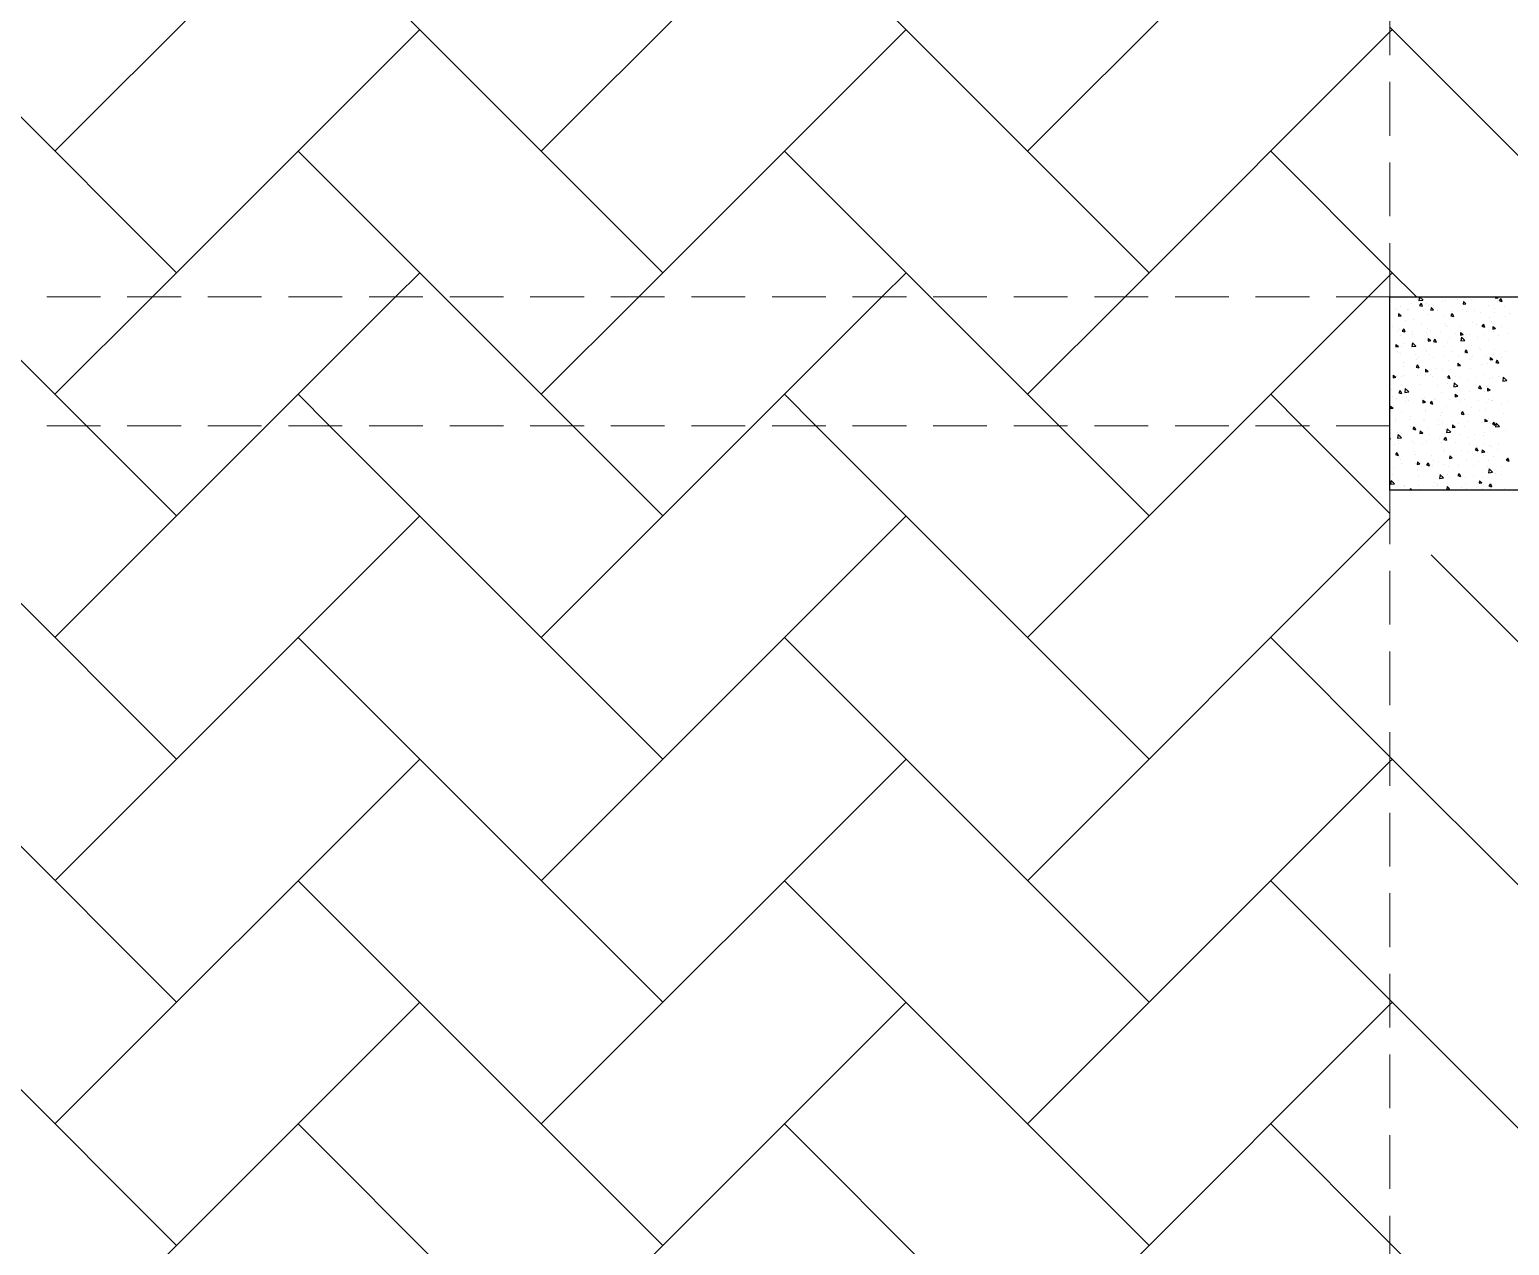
# Model space of a CAD drawing. Header units: millimetres. Extents: x 331487 to 517269, y 198509 to 399936.
# Drawn here: x 401000 to 404443, y 370437 to 373266 of the extents above; entities that cross this region are included whole.
import ezdxf

# ---------------------------------------------------------------- set-up
doc = ezdxf.new("R2010")
doc.units = ezdxf.units.MM
doc.header["$MEASUREMENT"] = 0
doc.linetypes.add('DASHED2', pattern=[0.375, 0.25, -0.125])
doc.layers.add('BEAM', color=1, linetype='Continuous', lineweight=5)
doc.layers.add('COLUMN', color=6, linetype='Continuous')

msp = doc.modelspace()

# ---------------------------------------------------------------- linework, layer by layer
at = {"layer": 'BEAM', "linetype": 'DASHED2', "ltscale": 500}
for p, q in [((404165.1, 372644), (404165.1, 375027.4)), ((399165.1, 372644), (404165.1, 372644)), ((399165.1, 372344), (404165.1, 372344)), ((404165.1, 372194), (404165.1, 368299))]:
    msp.add_line(p, q, dxfattribs=at)
at = {"layer": 'BEAM', "color": 253, "linetype": 'Continuous', "ltscale": 750}
for p, q in [((401059.4, 372983), (401907.9, 373831.5)), ((402190.8, 372983), (403039.3, 373831.5)), ((403322.2, 372983), (404165.1, 373825.9)), ((401342.3, 372700.1), (400493.7, 373548.7)), ((402473.6, 372700.1), (401625.1, 373548.7)), ((403605, 372700.1), (402756.5, 373548.7)), ((401286.2, 372644), (401907.9, 373265.8)), ((402417.5, 372644), (403039.3, 373265.8)), ((403548.9, 372644), (404165.1, 373260.3)), ((404465.1, 372971.4), (404165.1, 373271.4)), ((404165.1, 373260.3), (404170.7, 373265.8)), ((401964, 372644), (401625.1, 372983)), ((403095.4, 372644), (402756.5, 372983)), ((404165.1, 372705.7), (403887.8, 372983)), ((401851.8, 372644), (401907.9, 372700.1)), ((402983.2, 372644), (403039.3, 372700.1)), ((404226.8, 372644), (404165.1, 372705.7)), ((404165.1, 372694.6), (404170.7, 372700.1)), ((404114.6, 372644), (404165.1, 372694.6)), ((401132.7, 372344), (400832.7, 372644)), ((401059.4, 372417.3), (401286.2, 372644)), ((401551.8, 372344), (401851.8, 372644)), ((402264, 372344), (401964, 372644)), ((402190.8, 372417.3), (402417.5, 372644)), ((402683.2, 372344), (402983.2, 372644)), ((403395.4, 372344), (403095.4, 372644)), ((403322.2, 372417.3), (403548.9, 372644)), ((403814.6, 372344), (404114.6, 372644)), ((401698.4, 372344), (401625.1, 372417.3)), ((402829.7, 372344), (402756.5, 372417.3)), ((403961.1, 372344), (403887.8, 372417.3)), ((401342.3, 371568.8), (400567, 372344)), ((401059.4, 371851.6), (401551.8, 372344)), ((401342.3, 372134.4), (401132.7, 372344)), ((402473.6, 371568.8), (401698.4, 372344)), ((402190.8, 371851.6), (402683.2, 372344)), ((402473.6, 372134.4), (402264, 372344)), ((403605, 371568.8), (402829.7, 372344)), ((403322.2, 371851.6), (403814.6, 372344)), ((403605, 372134.4), (403395.4, 372344)), ((404165.1, 372140), (403961.1, 372344)), ((401059.4, 371285.9), (401907.9, 372134.4)), ((402190.8, 371285.9), (403039.3, 372134.4)), ((403322.2, 371285.9), (404165.1, 372128.9)), ((404465.1, 371840), (404261.1, 372044)), ((401342.3, 371003.1), (400493.7, 371851.6)), ((402473.6, 371003.1), (401625.1, 371851.6)), ((403605, 371003.1), (402756.5, 371851.6)), ((404165.1, 371574.3), (403887.8, 371851.6)), ((401059.4, 370720.2), (401907.9, 371568.8)), ((402190.8, 370720.2), (403039.3, 371568.8)), ((403322.2, 370720.2), (404165.1, 371563.2)), ((404465.1, 371274.3), (404165.1, 371574.3)), ((404165.1, 371563.2), (404170.7, 371568.8)), ((401342.3, 370437.4), (400493.7, 371285.9)), ((402473.6, 370437.4), (401625.1, 371285.9)), ((403605, 370437.4), (402756.5, 371285.9)), ((404165.1, 371008.6), (403887.8, 371285.9)), ((401266.4, 370361.5), (401907.9, 371003.1)), ((402397.8, 370361.5), (403039.3, 371003.1)), ((403529.1, 370361.5), (404165.1, 370997.5)), ((404465.1, 370708.6), (404165.1, 371008.6)), ((404165.1, 370997.5), (404170.7, 371003.1)), ((401983.8, 370361.5), (401625.1, 370720.2)), ((403115.2, 370361.5), (402756.5, 370720.2)), ((404165.1, 370442.9), (403887.8, 370720.2)), ((404465.1, 370142.9), (404165.1, 370442.9))]:
    msp.add_line(p, q, dxfattribs=at)
at = {"layer": 'COLUMN'}
for p, q in [((404165.1, 372194), (404165.1, 372644)), ((404165.1, 372644), (404465.1, 372644)), ((404465.1, 372194), (404165.1, 372194))]:
    msp.add_line(p, q, dxfattribs=at)
at = {"layer": 'COLUMN', "color": 2, "linetype": 'Continuous'}
for p, q in [((404203.3, 372642.8), (404203.3, 372642.8)), ((404214.6, 372629.2), (404214.6, 372629.2)), ((404228.7, 372638.3), (404228.7, 372638.3)), ((404233.8, 372644), (404232.4, 372635.2)), ((404232.4, 372635.2), (404241.9, 372636.3)), ((404233.9, 372644), (404242, 372636.3)), ((404237.5, 372629.3), (404234.1, 372624.3)), ((404237.5, 372629.3), (404240.1, 372622.3)), ((404288.3, 372634.2), (404288.3, 372634.2)), ((404294, 372635.8), (404294, 372635.8)), ((404321.3, 372638.5), (404321.3, 372638.5)), ((404335.8, 372632.9), (404335.3, 372626.9)), ((404335.8, 372632.9), (404341.5, 372628.1)), ((404355.3, 372638), (404355.3, 372638)), ((404358.6, 372637.4), (404358.6, 372637.4)), ((404410.8, 372644), (404410.5, 372640.8)), ((404410.5, 372640.8), (404416.7, 372642)), ((404414.3, 372644), (404416.7, 372642)), ((404415, 372633.9), (404415, 372633.9)), ((404422.7, 372640.3), (404419.4, 372635.3)), ((404419.4, 372635.3), (404425.4, 372633.3)), ((404422.7, 372640.3), (404425.4, 372633.3)), ((404175.9, 372615.6), (404175.9, 372615.6)), ((404180.1, 372617.7), (404180.1, 372617.7)), ((404185.3, 372605.2), (404184.8, 372599.2)), ((404184.8, 372599.2), (404191.1, 372600.3)), ((404185.3, 372605.2), (404191.1, 372600.3)), ((404189.8, 372621.7), (404189.8, 372621.7)), ((404206.7, 372614.4), (404206.7, 372614.4)), ((404209.2, 372614.4), (404209.2, 372614.4)), ((404234.1, 372624.3), (404240.1, 372622.3)), ((404242.5, 372613.2), (404242.5, 372613.2)), ((404250.7, 372628), (404250.7, 372628)), ((404254, 372602.9), (404254, 372602.9)), ((404254.4, 372623.4), (404254.4, 372623.4)), ((404260.6, 372619), (404260, 372613.1)), ((404260, 372613.1), (404266.3, 372614.2)), ((404260.6, 372619), (404266.3, 372614.2)), ((404275.8, 372612), (404275.8, 372612)), ((404290.2, 372601.6), (404290.2, 372601.6)), ((404305.2, 372603.5), (404305.2, 372603.5)), ((404310, 372605), (404306.6, 372600)), ((404306.6, 372600), (404312.7, 372598)), ((404309.1, 372610.8), (404309.1, 372610.8)), ((404310, 372605), (404312.7, 372598)), ((404333.3, 372614.1), (404333.3, 372614.1)), ((404335.2, 372626.9), (404341.5, 372628.1)), ((404342.4, 372609.5), (404342.4, 372609.5)), ((404360.8, 372612.2), (404360.8, 372612.2)), ((404375.7, 372608.3), (404375.7, 372608.3)), ((404395.2, 372623.8), (404395.2, 372623.8)), ((404396, 372596.4), (404396, 372596.4)), ((404409, 372607.1), (404409, 372607.1)), ((404409.4, 372617.5), (404409.4, 372617.5)), ((404431.4, 372622.5), (404431.4, 372622.5)), ((404434.6, 372597.4), (404434.6, 372597.4)), ((404442.2, 372605.9), (404442.2, 372605.9)), ((404171.7, 372576.2), (404171.7, 372576.2)), ((404183.4, 372563.7), (404183.4, 372563.7)), ((404187.6, 372568.4), (404187.6, 372568.4)), ((404197.2, 372569.6), (404193.8, 372564.6)), ((404193.8, 372564.6), (404199.9, 372562.6)), ((404197.2, 372569.6), (404199.9, 372562.6)), ((404201, 372589.4), (404201, 372589.4)), ((404216.7, 372562.5), (404216.7, 372562.5)), ((404219.6, 372591.4), (404219.6, 372591.4)), ((404238.7, 372580), (404238.7, 372580)), ((404250, 372561.2), (404250, 372561.2)), ((404252.1, 372570), (404252.1, 372570)), ((404259, 372565), (404259, 372565)), ((404283.3, 372560), (404283.3, 372560)), ((404291.8, 372582.4), (404291.8, 372582.4)), ((404293.5, 372576.6), (404293.5, 372576.6)), ((404298.3, 372575.9), (404298.3, 372575.9)), ((404329.5, 372561.2), (404329, 372555.2)), ((404329.5, 372561.2), (404335.2, 372556.4)), ((404329.6, 372575.3), (404329.6, 372575.3)), ((404356.3, 372584), (404356.3, 372584)), ((404365.3, 372579.7), (404365.3, 372579.7)), ((404382.5, 372580.6), (404379.1, 372575.6)), ((404379.1, 372575.7), (404385.2, 372573.6)), ((404382.5, 372580.6), (404385.2, 372573.6)), ((404400.2, 372585.9), (404400.2, 372585.9)), ((404404.7, 372575.1), (404404.2, 372569.1)), ((404404.2, 372569.1), (404410.5, 372570.2)), ((404404.7, 372575.1), (404410.5, 372570.2)), ((404407.1, 372564.1), (404407.1, 372564.1)), ((404425, 372575.6), (404425, 372575.6)), ((404179.1, 372533.4), (404178.5, 372527.5)), ((404178.5, 372527.5), (404184.8, 372528.6)), ((404179.1, 372533.4), (404184.8, 372528.6)), ((404188.5, 372554.5), (404188.5, 372554.5)), ((404191.8, 372529.5), (404191.8, 372529.5)), ((404198.8, 372536.1), (404198.8, 372536.1)), ((404217.3, 372537.4), (404215.9, 372528.5)), ((404215.9, 372528.5), (404225.4, 372529.6)), ((404216.7, 372556), (404216.7, 372556)), ((404217.3, 372537.4), (404225.4, 372529.6)), ((404227.9, 372528.2), (404227.9, 372528.2)), ((404254.3, 372547.3), (404253.8, 372541.3)), ((404253.8, 372541.3), (404260, 372542.5)), ((404254.3, 372547.3), (404260, 372542.5)), ((404269.7, 372545.3), (404266.4, 372540.3)), ((404266.4, 372540.3), (404272.4, 372538.3)), ((404269.7, 372545.3), (404272.4, 372538.3)), ((404289.5, 372529), (404289.5, 372529)), ((404298.5, 372538.7), (404298.5, 372538.7)), ((404302.9, 372550.1), (404302.9, 372550.1)), ((404316.6, 372558.8), (404316.6, 372558.8)), ((404329, 372555.2), (404335.2, 372556.4)), ((404331.2, 372550.6), (404329.9, 372541.7)), ((404329.9, 372541.7), (404339.3, 372542.8)), ((404331.2, 372550.6), (404339.4, 372542.8)), ((404332.9, 372550.3), (404332.9, 372550.3)), ((404343.4, 372555.8), (404343.4, 372555.8)), ((404349.9, 372557.6), (404349.9, 372557.6)), ((404354, 372530.6), (404354, 372530.6)), ((404369.1, 372549), (404369.1, 372549)), ((404383.2, 372556.4), (404383.2, 372556.4)), ((404393.7, 372543), (404393.7, 372543)), ((404416.5, 372555.2), (404416.5, 372555.2)), ((404439.6, 372559.6), (404439.6, 372559.6)), ((404181.7, 372517.9), (404181.7, 372517.9)), ((404185.3, 372515), (404185.3, 372515)), ((404190.5, 372512.3), (404190.5, 372512.3)), ((404196.7, 372491.6), (404196.7, 372491.6)), ((404223.8, 372511.1), (404223.8, 372511.1)), ((404226.7, 372497.7), (404226.7, 372497.7)), ((404231.2, 372503.2), (404231.2, 372503.2)), ((404248.7, 372521.7), (404248.7, 372521.7)), ((404249.9, 372516.6), (404249.9, 372516.6)), ((404257.1, 372509.9), (404257.1, 372509.9)), ((404267.3, 372501.9), (404267.3, 372501.9)), ((404290.3, 372508.7), (404290.3, 372508.7)), ((404300.7, 372496.7), (404300.7, 372496.7)), ((404308.4, 372517.6), (404308.4, 372517.6)), ((404323.6, 372507.5), (404323.6, 372507.5)), ((404337.9, 372512.4), (404337.9, 372512.4)), ((404342.2, 372520.9), (404338.9, 372516)), ((404338.9, 372516), (404344.9, 372513.9)), ((404342.2, 372520.9), (404344.9, 372513.9)), ((404353.4, 372497.4), (404353.4, 372497.4)), ((404356.9, 372506.3), (404356.9, 372506.3)), ((404372.4, 372524), (404372.4, 372524)), ((404375.3, 372521.4), (404375.3, 372521.4)), ((404390.2, 372505), (404390.2, 372505)), ((404398.4, 372503.3), (404397.9, 372497.4)), ((404397.9, 372497.4), (404404.2, 372498.5)), ((404398.4, 372503.3), (404404.2, 372498.5)), ((404404.9, 372510.7), (404404.9, 372510.7)), ((404408.5, 372522.7), (404408.5, 372522.7)), ((404414.7, 372496.6), (404411.4, 372491.6)), ((404411.4, 372491.6), (404417.4, 372489.6)), ((404411.8, 372497.7), (404411.8, 372497.7)), ((404414.7, 372496.6), (404417.4, 372489.6)), ((404423.5, 372503.8), (404423.5, 372503.8)), ((404435, 372517.3), (404435, 372517.3)), ((404172.8, 372461.7), (404172.3, 372455.7)), ((404172.3, 372455.7), (404178.5, 372456.9)), ((404172.8, 372461.7), (404178.5, 372456.9)), ((404183.1, 372461.6), (404183.1, 372461.6)), ((404191.7, 372459.5), (404191.7, 372459.5)), ((404196.5, 372482.7), (404196.5, 372482.7)), ((404196.9, 372461.8), (404196.9, 372461.8)), ((404229.4, 372485.6), (404226.1, 372480.6)), ((404226.1, 372480.6), (404232.1, 372478.6)), ((404229.4, 372485.6), (404232.1, 372478.6)), ((404230.2, 372460.6), (404230.2, 372460.6)), ((404236.2, 372465.3), (404236.2, 372465.3)), ((404248, 372475.6), (404247.5, 372469.6)), ((404247.5, 372469.6), (404253.7, 372470.8)), ((404247.6, 372463.2), (404247.6, 372463.2)), ((404248, 372475.6), (404253.8, 372470.8)), ((404258.7, 372463.4), (404258.7, 372463.4)), ((404263.5, 372459.4), (404263.5, 372459.4)), ((404270.6, 372476.9), (404270.6, 372476.9)), ((404287.3, 372475.6), (404287.3, 372475.6)), ((404296.7, 372458.2), (404296.7, 372458.2)), ((404302, 372461.2), (404298.6, 372456.3)), ((404302, 372461.2), (404304.7, 372454.2)), ((404306.8, 372475.6), (404306.8, 372475.6)), ((404318.4, 372459.2), (404318.4, 372459.2)), ((404323.2, 372489.5), (404322.7, 372483.5)), ((404322.7, 372483.5), (404329, 372484.6)), ((404323.2, 372489.5), (404329, 372484.6)), ((404330, 372457), (404330, 372457)), ((404351.8, 372477.2), (404351.8, 372477.2)), ((404377.3, 372486.1), (404377.3, 372486.1)), ((404385.3, 372463.1), (404385.3, 372463.1)), ((404391.4, 372489.6), (404391.4, 372489.6)), ((404402.6, 372457.3), (404402.6, 372457.3)), ((404416.8, 372459.8), (404416.8, 372459.8)), ((404428.6, 372457.2), (404427.3, 372448.3)), ((404428.7, 372457.1), (404436.8, 372449.4)), ((404165.6, 372454.7), (404165.6, 372454.7)), ((404168.9, 372429.7), (404168.9, 372429.7)), ((404189.2, 372425.9), (404185.8, 372420.9)), ((404189.2, 372425.9), (404191.9, 372418.9)), ((404194.2, 372429.3), (404194.2, 372429.3)), ((404200.7, 372430.6), (404199.3, 372421.8)), ((404199.3, 372421.8), (404208.8, 372422.9)), ((404200.7, 372430.6), (404208.8, 372422.8)), ((404205.1, 372428.4), (404205.1, 372428.4)), ((404236.7, 372439.4), (404236.7, 372439.4)), ((404275.6, 372439), (404275.6, 372439)), ((404285, 372422.2), (404285, 372422.2)), ((404298.4, 372443.3), (404298.4, 372443.3)), ((404298.6, 372456.3), (404304.6, 372454.2)), ((404310.1, 372450.5), (404310.1, 372450.5)), ((404314.7, 372443.9), (404313.3, 372435)), ((404313.3, 372435), (404322.8, 372436.1)), ((404314.7, 372443.9), (404322.8, 372436.1)), ((404346.2, 372449.3), (404346.2, 372449.3)), ((404349.5, 372424.2), (404349.5, 372424.2)), ((404349.5, 372423.8), (404349.5, 372423.8)), ((404363.3, 372455.7), (404363.3, 372455.7)), ((404363.4, 372439.1), (404363.4, 372439.1)), ((404374.5, 372436.9), (404371.1, 372431.9)), ((404371.1, 372431.9), (404377.2, 372429.9)), ((404374.5, 372436.9), (404377.2, 372429.9)), ((404385.7, 372423), (404385.7, 372423)), ((404389.2, 372436.2), (404389.2, 372436.2)), ((404391.6, 372425.6), (404397.9, 372426.8)), ((404392.2, 372431.6), (404391.7, 372425.6)), ((404392.2, 372431.6), (404397.9, 372426.8)), ((404396.6, 372454.5), (404396.6, 372454.5)), ((404427.3, 372448.3), (404436.8, 372449.4)), ((404429.9, 372453.3), (404429.9, 372453.3)), ((404166.5, 372390), (404166, 372384)), ((404166.5, 372390), (404172.3, 372385.2)), ((404171.1, 372411.1), (404171.1, 372411.1)), ((404173.9, 372391.8), (404173.9, 372391.8)), ((404180.8, 372408.2), (404180.8, 372408.2)), ((404185.8, 372420.9), (404191.9, 372418.9)), ((404201.7, 372401.2), (404201.7, 372401.2)), ((404204.4, 372409.9), (404204.4, 372409.9)), ((404208.4, 372403.4), (404208.4, 372403.4)), ((404237.7, 372408.7), (404237.7, 372408.7)), ((404241.7, 372403.9), (404241.2, 372397.9)), ((404241.2, 372397.9), (404247.5, 372399)), ((404241.7, 372403.9), (404247.5, 372399)), ((404244.5, 372402.1), (404244.5, 372402.1)), ((404245.3, 372409.8), (404245.3, 372409.8)), ((404261.7, 372401.5), (404258.3, 372396.6)), ((404258.3, 372396.6), (404264.4, 372394.6)), ((404261.7, 372401.5), (404264.4, 372394.5)), ((404268.7, 372405.1), (404268.7, 372405.1)), ((404270.9, 372407.5), (404270.9, 372407.5)), ((404296.2, 372389.9), (404296.2, 372389.9)), ((404304.2, 372406.2), (404304.2, 372406.2)), ((404315.1, 372412.7), (404315.1, 372412.7)), ((404317, 372417.7), (404316.4, 372411.8)), ((404316.4, 372411.8), (404322.7, 372412.9)), ((404317, 372417.7), (404322.7, 372412.9)), ((404328.4, 372400.9), (404328.4, 372400.9)), ((404337.5, 372405), (404337.5, 372405)), ((404370.8, 372403.8), (404370.8, 372403.8)), ((404389, 372397.9), (404389, 372397.9)), ((404395.3, 372404.8), (404395.3, 372404.8)), ((404400.4, 372403.9), (404400.4, 372403.9)), ((404404.1, 372402.6), (404404.1, 372402.6)), ((404425.1, 372396.7), (404425.1, 372396.7)), ((404437.4, 372401.4), (404437.4, 372401.4)), ((404166, 372384), (404172.3, 372385.2)), ((404178.1, 372359.8), (404178.1, 372359.8)), ((404178.6, 372354.8), (404178.6, 372354.8)), ((404192, 372375.9), (404192, 372375.9)), ((404211.4, 372358.5), (404211.4, 372358.5)), ((404213.3, 372365.5), (404213.3, 372365.5)), ((404243.1, 372356.4), (404243.1, 372356.4)), ((404244.7, 372357.3), (404244.7, 372357.3)), ((404246.8, 372381.1), (404246.8, 372381.1)), ((404247.8, 372377.1), (404247.8, 372377.1)), ((404278, 372356.1), (404278, 372356.1)), ((404282.7, 372368.8), (404282.7, 372368.8)), ((404283.9, 372375.8), (404283.9, 372375.8)), ((404311.3, 372354.9), (404311.3, 372354.9)), ((404334.2, 372377.2), (404330.9, 372372.2)), ((404330.9, 372372.2), (404336.9, 372370.2)), ((404334.2, 372377.2), (404336.9, 372370.2)), ((404344.6, 372353.7), (404344.6, 372353.7)), ((404347.3, 372370.5), (404347.3, 372370.5)), ((404354.5, 372386.4), (404354.5, 372386.4)), ((404373.4, 372380.8), (404373.4, 372380.8)), ((404385.9, 372359.9), (404385.4, 372353.9)), ((404385.4, 372353.9), (404391.6, 372355.1)), ((404385.9, 372359.9), (404391.6, 372355.1)), ((404386.9, 372382.9), (404386.9, 372382.9)), ((404393.9, 372360.1), (404393.9, 372360.1)), ((404428.4, 372371.6), (404428.4, 372371.6)), ((404182.2, 372328.7), (404182.2, 372328.7)), ((404184.2, 372323.9), (404182.8, 372315)), ((404184.2, 372323.9), (404192.3, 372316.1)), ((404189.7, 372322.5), (404189.7, 372322.5)), ((404211.8, 372342.9), (404211.8, 372342.9)), ((404221.4, 372341.9), (404218.1, 372336.9)), ((404218.1, 372336.9), (404224.1, 372334.9)), ((404221.4, 372341.9), (404224.1, 372334.9)), ((404235.5, 372332.1), (404234.9, 372326.2)), ((404234.9, 372326.2), (404241.2, 372327.3)), ((404235.5, 372332.1), (404241.2, 372327.3)), ((404252.8, 372339.2), (404252.8, 372339.2)), ((404256.8, 372322.8), (404256.8, 372322.8)), ((404278.7, 372346.7), (404278.7, 372346.7)), ((404287.2, 372350.8), (404287.2, 372350.8)), ((404293.9, 372336.5), (404293.9, 372336.5)), ((404298.1, 372337.2), (404296.7, 372328.3)), ((404296.7, 372328.3), (404306.2, 372329.4)), ((404298.1, 372337.2), (404306.3, 372329.4)), ((404310.1, 372340), (404316.4, 372341.2)), ((404310.7, 372346), (404310.2, 372340)), ((404310.7, 372346), (404316.4, 372341.2)), ((404323.4, 372349.5), (404323.4, 372349.5)), ((404326.7, 372324.5), (404326.7, 372324.5)), ((404338.4, 372342.6), (404338.4, 372342.6)), ((404362.8, 372323.2), (404362.8, 372323.2)), ((404377.9, 372352.5), (404377.9, 372352.5)), ((404383.4, 372322.5), (404383.4, 372322.5)), ((404384.7, 372329.5), (404384.7, 372329.5)), ((404398.1, 372350.6), (404398.1, 372350.6)), ((404406.7, 372352.9), (404403.4, 372347.9)), ((404403.4, 372347.9), (404409.4, 372345.9)), ((404405.4, 372346.4), (404405.4, 372346.4)), ((404406.7, 372352.9), (404409.4, 372345.9)), ((404412.1, 372350.4), (404410.7, 372341.5)), ((404410.7, 372341.5), (404420.2, 372342.6)), ((404411.1, 372351.2), (404411.1, 372351.2)), ((404412.1, 372350.4), (404420.2, 372342.6)), ((404433.4, 372333.8), (404433.4, 372333.8)), ((404165.1, 372314.2), (404166, 372313.4)), ((404165.1, 372313.3), (404166, 372313.4)), ((404176.3, 372301.4), (404176.3, 372301.4)), ((404182.8, 372315), (404192.3, 372316.1)), ((404184.5, 372309.2), (404184.5, 372309.2)), ((404185.5, 372303.7), (404185.5, 372303.7)), ((404217.8, 372308), (404217.8, 372308)), ((404221.7, 372302.4), (404221.7, 372302.4)), ((404221.8, 372284.6), (404221.8, 372284.6)), ((404240.8, 372303.1), (404240.8, 372303.1)), ((404251.1, 372306.8), (404251.1, 372306.8)), ((404280.5, 372315.5), (404280.5, 372315.5)), ((404284.4, 372305.6), (404284.4, 372305.6)), ((404288.7, 372288.4), (404288.7, 372288.4)), ((404294, 372317.5), (404290.6, 372312.6)), ((404290.6, 372312.6), (404296.6, 372310.5)), ((404292.2, 372312.9), (404292.2, 372312.9)), ((404294, 372317.5), (404296.6, 372310.5)), ((404317.7, 372304.4), (404317.7, 372304.4)), ((404331.7, 372286.6), (404331.7, 372286.6)), ((404345, 372317.1), (404345, 372317.1)), ((404351, 372303.2), (404351, 372303.2)), ((404366.5, 372293.2), (404363.1, 372288.2)), ((404363.1, 372288.2), (404369.2, 372286.2)), ((404366.1, 372298.2), (404366.1, 372298.2)), ((404366.5, 372293.2), (404369.2, 372286.2)), ((404379.6, 372288.2), (404379.1, 372282.2)), ((404379.6, 372288.2), (404385.4, 372283.3)), ((404384.3, 372301.9), (404384.3, 372301.9)), ((404395.9, 372297.2), (404395.9, 372297.2)), ((404402.3, 372296.9), (404402.3, 372296.9)), ((404415.4, 372288.1), (404415.4, 372288.1)), ((404417.6, 372300.7), (404417.6, 372300.7)), ((404181.2, 372282.2), (404177.8, 372277.2)), ((404177.8, 372277.2), (404183.9, 372275.2)), ((404181.2, 372282.2), (404183.9, 372275.2)), ((404187.5, 372269.2), (404187.5, 372269.2)), ((404190.5, 372265.8), (404190.5, 372265.8)), ((404192, 372257.3), (404192, 372257.3)), ((404224.9, 372277.3), (404224.9, 372277.3)), ((404225.3, 372256.1), (404225.3, 372256.1)), ((404229.2, 372260.4), (404228.7, 372254.4)), ((404228.7, 372254.4), (404234.9, 372255.6)), ((404229.2, 372260.4), (404234.9, 372255.6)), ((404253.7, 372257.8), (404250.3, 372252.9)), ((404250.3, 372252.9), (404256.4, 372250.8)), ((404253.7, 372257.8), (404256.4, 372250.8)), ((404258.6, 372254.9), (404258.6, 372254.9)), ((404261.1, 372276.1), (404261.1, 372276.1)), ((404264.4, 372251), (404264.4, 372251)), ((404266.8, 372264.5), (404266.8, 372264.5)), ((404278.2, 372262.1), (404278.2, 372262.1)), ((404291.7, 372283.2), (404291.7, 372283.2)), ((404291.9, 372253.7), (404291.9, 372253.7)), ((404304.4, 372274.3), (404303.9, 372268.3)), ((404303.9, 372268.3), (404310.1, 372269.5)), ((404304.4, 372274.3), (404310.1, 372269.5)), ((404325.2, 372252.4), (404325.2, 372252.4)), ((404342.8, 372263.7), (404342.8, 372263.7)), ((404348.4, 372284.3), (404348.4, 372284.3)), ((404358.5, 372251.2), (404358.5, 372251.2)), ((404371.1, 372260.3), (404371.1, 372260.3)), ((404379.1, 372282.2), (404385.4, 372283.3)), ((404382.4, 372276.1), (404382.4, 372276.1)), ((404393.4, 372264.2), (404393.4, 372264.2)), ((404405.6, 372271.9), (404405.6, 372271.9)), ((404439, 372268.9), (404435.6, 372263.9)), ((404435.6, 372263.9), (404441.7, 372261.9)), ((404439, 372268.9), (404441.7, 372261.9)), ((404441.7, 372270.6), (404441.7, 372270.6)), ((404167.6, 372217.2), (404166.2, 372208.3)), ((404167.6, 372217.2), (404175.7, 372209.4)), ((404172.1, 372230.4), (404172.1, 372230.4)), ((404174, 372248.1), (404174, 372248.1)), ((404185.2, 372215.8), (404185.2, 372215.8)), ((404229.9, 372239.5), (404229.9, 372239.5)), ((404231.8, 372226.3), (404231.8, 372226.3)), ((404238.6, 372249.7), (404238.6, 372249.7)), ((404281.6, 372230.5), (404280.2, 372221.6)), ((404280.2, 372221.6), (404289.7, 372222.7)), ((404281.6, 372230.4), (404289.7, 372222.7)), ((404289.4, 372229.8), (404289.4, 372229.8)), ((404298.7, 372230.1), (404298.7, 372230.1)), ((404300.5, 372249.8), (404300.5, 372249.8)), ((404303.8, 372224.7), (404303.8, 372224.7)), ((404326.2, 372233.5), (404322.9, 372228.5)), ((404322.9, 372228.5), (404328.9, 372226.5)), ((404326.2, 372233.5), (404328.9, 372226.5)), ((404340, 372223.5), (404340, 372223.5)), ((404358.4, 372226), (404358.4, 372226)), ((404373.3, 372216.4), (404372.8, 372210.5)), ((404373.3, 372216.4), (404379.1, 372211.6)), ((404380.2, 372222.7), (404380.2, 372222.7)), ((404391.8, 372250), (404391.8, 372250)), ((404393.6, 372243.8), (404393.6, 372243.8)), ((404395.5, 372243.7), (404394.2, 372234.8)), ((404394.2, 372234.8), (404403.7, 372235.9)), ((404395.6, 372243.7), (404403.7, 372235.9)), ((404410.5, 372234), (404410.5, 372234)), ((404425, 372248.8), (404425, 372248.8)), ((404425.4, 372229.8), (404425.4, 372229.8)), ((404165.8, 372207.2), (404165.8, 372207.2)), ((404166.2, 372208.3), (404175.7, 372209.4)), ((404171.8, 372194.7), (404171.8, 372194.7)), ((404198.8, 372202.6), (404198.8, 372202.6)), ((404199.1, 372206), (404199.1, 372206)), ((404213.4, 372198.1), (404210.7, 372194)), ((404213.4, 372198.1), (404215, 372194)), ((404232.4, 372204.7), (404232.4, 372204.7)), ((404236.3, 372196.3), (404236.3, 372196.3)), ((404265.6, 372203.5), (404265.6, 372203.5)), ((404269.4, 372213.2), (404269.4, 372213.2)), ((404276, 372208.7), (404276, 372208.7)), ((404276.8, 372206.1), (404276.8, 372206.1)), ((404298.1, 372202.6), (404297.6, 372196.6)), ((404297.6, 372196.6), (404303.9, 372197.7)), ((404298.1, 372202.6), (404303.9, 372197.7)), ((404298.9, 372202.3), (404298.9, 372202.3)), ((404332.2, 372201.1), (404332.2, 372201.1)), ((404340.5, 372210.3), (404340.5, 372210.3)), ((404343.3, 372198.4), (404343.3, 372198.4)), ((404365.5, 372199.9), (404365.5, 372199.9)), ((404372.8, 372210.5), (404379.1, 372211.6)), ((404379.4, 372197.2), (404379.4, 372197.2)), ((404398.7, 372209.2), (404395.4, 372204.2)), ((404395.4, 372204.2), (404401.4, 372202.2)), ((404398.7, 372209.2), (404401.4, 372202.2)), ((404398.8, 372198.7), (404398.8, 372198.7)), ((404403.4, 372205.8), (404403.4, 372205.8)), ((404432.1, 372197.4), (404432.1, 372197.4))]:
    msp.add_line(p, q, dxfattribs=at)

doc.saveas('drawing.dxf')
